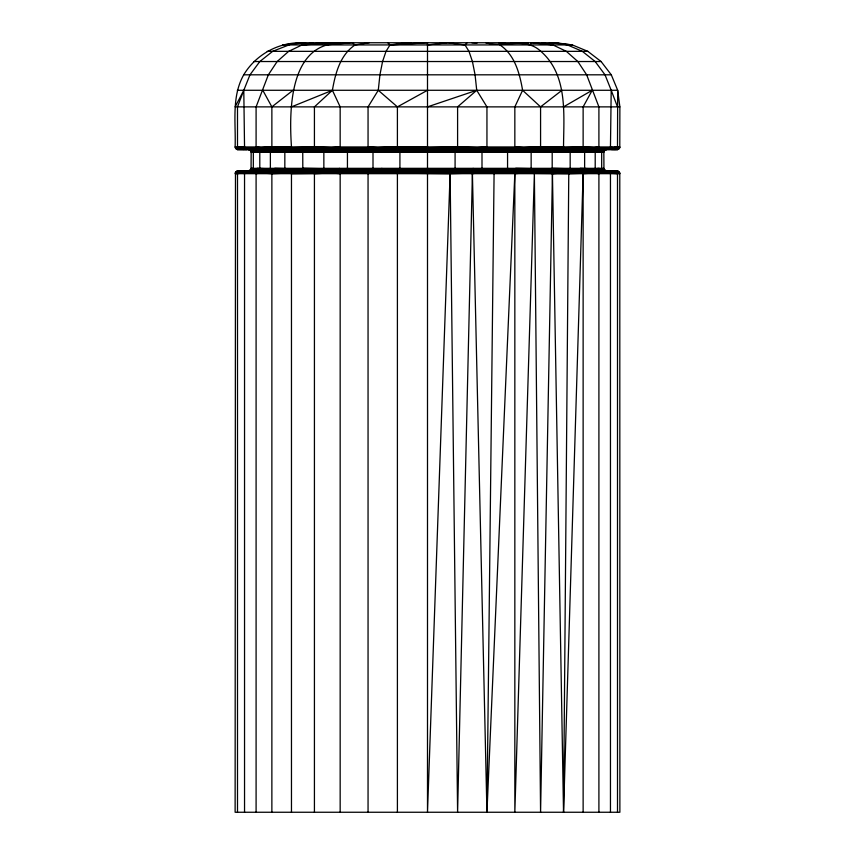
<?xml version="1.0" encoding="UTF-8"?>
<svg xmlns="http://www.w3.org/2000/svg" width="855" height="855" viewBox="0 0 855 855"><rect width="100%" height="100%" fill="white"/><g stroke="black" fill="none" stroke-linecap="round" stroke-linejoin="round"><path stroke-width="1.28" d="M449.794 171L427.5 171.096L562.13 171.096L563.466 172.977L552.437 173.672L563.53 812.25L568.767 173.672C476.459 172.763 383.884 172.603 291.47 173.672L291.47 812.25M493.164 171L476.78 171.096L477.272 172.977L472.409 173.672L486.944 812.25L494.083 173.672M555.75 42.75L567.41 44.93L582.351 51.343L595.176 61.528L605.019 74.812L611.207 90.277L610.459 146.953L613.227 147.648L617.502 146.953L617.695 90.277L611.282 74.812L601.097 61.528L587.812 51.343L572.348 44.93L555.75 42.75L299.25 42.75C276.667 43.135 255.335 55.447 243.718 74.812C231.31 96.861 235.959 122.853 235.125 146.953L237.102 149.529L249.788 149.572M552.437 173.672L540.574 812.25L534.375 173.672L514.838 812.25L514.838 173.672L523.645 172.977L522.694 171.096L532.889 171M472.409 173.672L457.596 812.25L450.115 173.672L377.728 172.977L378.22 171.096L397.821 171M563.53 812.25L583.131 173.672C594.588 172.817 606.238 172.999 617.502 173.672L619.779 172.977L617.203 171L237.797 171L235.478 172.336L235.125 812.25L619.875 812.25L619.779 172.977L235.221 172.977M381.854 168.328L381.17 171M486.944 812.25L514.838 173.672M337.992 171L339.328 168.328M341.38 149.625L293.361 149.625L292.025 148.845L291.47 146.953C289.022 110.968 289.043 42.622 340.728 43.22M291.47 173.672L292.025 171.78L293.361 171M300.917 171L302.253 170.22L302.809 168.328L302.745 151.602L300.917 149.625L346.232 149.625M554.083 171L552.747 170.22L552.191 168.328L552.191 152.297L553.142 149.978L587 149.625M596.523 149.625L561.639 149.625L562.975 148.845L563.53 146.953C563.723 114.634 568.083 75.08 540.862 51.343C525.077 36.541 504.065 48.222 485.726 42.75M427.5 146.953L377.728 147.648L368.056 146.953L368.056 106.875L378.273 90.277L379.93 74.812L382.57 61.528L386.011 51.343L390.008 44.93L407.44 42.75L411.202 43.156M427.5 151.602L455.084 152.297L473.168 151.602L473.649 149.721L482.819 149.625M427.5 44.93L447.56 42.75L464.992 44.93L468.989 51.343L472.43 61.528L475.07 74.812L476.727 90.277L486.944 106.875L486.944 146.953L477.272 147.648L476.78 149.529L457.179 149.625M272.467 171L274.102 170.22L274.786 168.328L302.745 169.023M254.587 171L256.404 170.22L257.163 168.328L274.701 169.023M248.484 171L251.06 169.023L251.156 152.297L250.376 150.405L248.484 149.625L257.248 149.625M606.516 149.625L604.624 150.405L603.844 152.297L603.94 169.023L606.516 171M605.329 149.614L617.898 149.529L619.779 147.648L619.875 106.875L617.695 90.277L237.305 90.277M314.426 812.25L314.426 173.672L331.355 172.977L332.306 171.096L341.38 171M291.47 146.953L260.978 147.648L256.094 146.953L256.094 106.875L268.342 74.812L277.159 61.528L288.669 51.343L302.061 44.93L313.229 42.75M256.094 812.25L256.094 173.672L260.978 172.977L262.613 171.096L274.027 171M552.255 151.602L570.167 152.297L580.299 151.602L581.934 149.721L572.326 149.625M541.771 42.75L552.939 44.93L566.331 51.343L577.841 61.528L586.658 74.812L598.906 106.875L598.906 146.953L594.022 147.648L592.387 149.529L580.973 149.625M502.879 42.75L499.919 44.93C514.881 54.891 519.722 73.573 522.597 90.277L514.838 106.875L514.838 146.953L523.645 147.648L563.53 146.953M529.918 44.93L531.254 42.75L552.939 44.93M464.992 44.93L467.129 42.75M369.274 42.75L355.082 44.93C340.119 54.891 335.278 73.573 332.403 90.277L314.426 106.875L314.426 146.953L331.355 147.648L340.162 146.953L340.162 106.875L332.403 90.277L291.47 106.875M553.591 149.721L516.666 149.721L515.715 151.602L507.56 152.297L507.56 168.328M513.62 149.625L522.694 149.529L523.645 147.648L540.574 146.953L540.574 106.875L522.597 90.277M292.87 149.529L262.613 149.529L260.978 147.648L271.869 146.953L271.869 106.875L293.019 90.277M540.574 106.875L561.981 90.277M563.53 106.875L592.205 90.277L583.131 106.875L583.131 146.953L594.022 147.648M427.5 149.529L378.22 149.529L377.728 147.648L397.404 146.953L397.404 106.875L427.5 90.277M247.084 171L243.59 171.096L241.773 172.977L237.498 173.672L237.498 812.25M249.179 149.721L605.821 149.721L599.75 149.721L597.923 151.602L595.208 152.297L595.208 168.328M427.5 106.875L476.727 90.277L457.596 106.875L457.596 146.953L477.272 147.648M290.176 44.449L272.649 51.343L259.824 61.528L249.981 74.812L243.793 90.277L244.541 146.953L235.221 147.648L619.779 147.648M292.773 43.968L299.25 42.75M603.94 151.602L251.06 151.602L259.792 152.297L259.792 168.328M440.058 43.113L446.534 43.135M305.524 42.75L282.652 44.93L572.348 44.93L549.476 42.75M323.746 42.75L302.061 44.93L336.817 42.75M325.082 44.93L352.121 42.75L355.082 44.93M302.745 151.602L323.853 152.297L339.285 151.602L347.44 152.297L347.44 168.328M563.466 147.648L583.131 146.953M260.978 172.977L271.869 173.672L291.534 172.977M291.534 147.648L314.426 146.953M247.084 149.625L237.102 149.529L617.898 149.529L614.863 149.625L611.411 149.529L613.227 147.648L619.875 146.953L235.125 146.953M568.767 173.672L594.022 172.977L598.906 173.672L598.906 812.25M477.272 172.977L450.115 173.672L427.5 812.25L427.5 42.75L390.008 44.93L387.871 42.75M427.5 147.648L457.596 146.953M258.477 149.625L262.613 149.529M596.523 171L562.13 171.096L566.801 171M617.203 171L592.387 171.096L594.022 172.977M268 149.625L301.409 149.721M368.879 149.625L378.22 149.529M237.797 171L427.5 171M315.997 149.625L332.306 149.529L331.355 147.648M372.182 149.625L427.5 149.721M562.13 149.529L522.694 149.529M267.188 51.343L587.812 51.343M253.903 61.528L601.097 61.528M243.718 74.812L611.282 74.812M619.875 106.875L235.125 106.875L243.793 90.277L237.498 106.875L237.498 146.953M235.478 148.289L619.522 148.289M235.905 148.845L619.095 148.845M236.461 149.272L618.539 149.272M249.82 149.978L605.18 149.978M250.376 150.405L604.624 150.405M250.804 150.961L604.196 150.961M251.156 152.297L603.844 152.297L597.923 151.602L601.674 152.297L601.674 168.328M603.844 168.328L251.156 168.328L257.077 169.023M251.06 169.023L603.94 169.023L597.837 168.328L598.596 170.22L600.413 171M250.804 169.664L604.196 169.664M250.376 170.22L604.624 170.22M249.82 170.647L605.18 170.647M236.461 171.353L618.539 171.353M235.905 171.78L619.095 171.78M235.478 172.336L619.522 172.336M619.875 173.672L235.125 173.672L241.773 172.977L244.541 173.672L244.541 812.25M455.501 149.625L473.649 149.721L427.5 149.625L486.121 149.625M322.282 149.625L338.334 149.721L339.285 151.602M508.768 149.625L516.666 149.721M427.5 152.297L381.832 151.602L373.004 152.297L373.004 168.328M552.255 169.023L515.672 168.328L517.008 171M552.191 152.297L515.715 151.602L531.147 152.297L531.147 168.328M250.686 149.625L255.25 149.721L257.077 151.602M302.809 168.328L339.285 169.023M302.809 152.297L274.701 151.602L270.372 152.297L270.372 168.328M552.191 168.328L580.299 169.023L582.533 171M243.59 171.096L237.102 171.096L617.898 171.096L611.411 171.096L613.227 172.977M597.923 169.023L580.214 168.328L580.299 169.023M597.752 149.625L599.75 149.721M521.678 42.75L528.187 43.21M498.754 42.75L505.241 43.21M471.885 42.75L476.983 43.145M473.168 151.602L481.996 152.297L481.996 168.328M331.355 172.977L340.162 173.672L340.162 812.25M510.788 42.75L514.614 43.188M580.299 151.602L584.628 152.297L584.628 168.328M243.59 149.529L241.773 147.648M273.066 149.721L274.701 151.602L284.833 152.297L284.833 168.328M473.83 171L473.146 168.328M378.273 90.277L397.404 106.875M381.351 149.721L381.832 151.602L399.916 152.297L399.916 168.328M262.795 90.277L271.869 106.875M611.207 90.277L617.502 106.875M617.502 173.672L617.502 812.25M610.459 173.672L610.459 812.25M583.131 173.672L583.131 812.25M570.167 152.297L570.167 168.328M455.084 152.297L455.084 168.328M397.404 173.672L397.404 812.25M368.056 173.672L368.056 812.25M323.853 152.297L323.853 168.328M271.869 173.672L271.869 812.25M253.326 152.297L253.326 168.328"/></g></svg>
